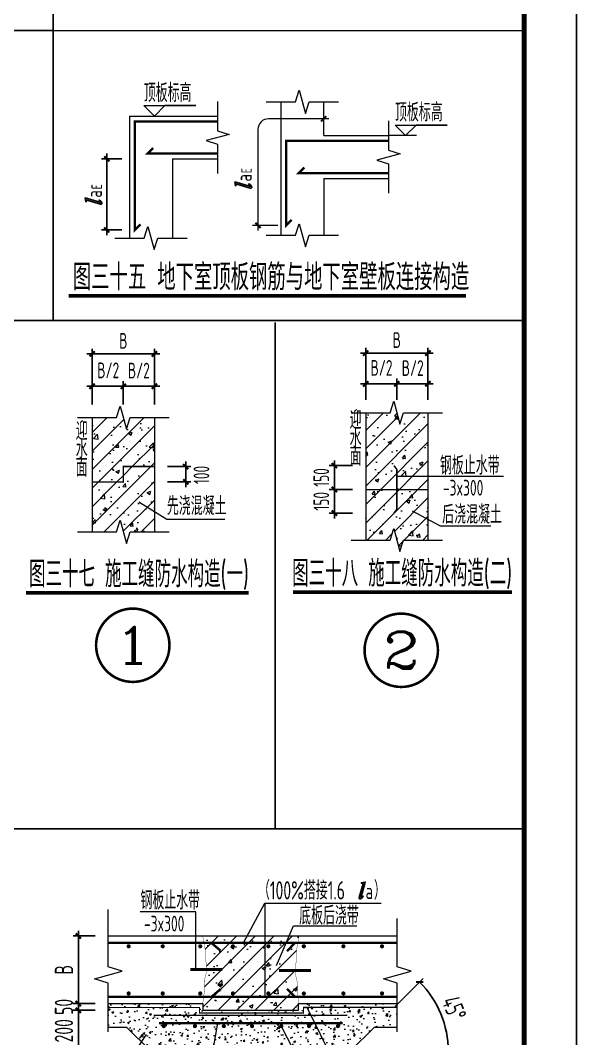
# Model space of a CAD drawing. Extents: x -129922 to 1190196, y -520662 to 139923.
# Drawn here: x -5022 to 5590, y -224861 to -205420 of the extents above; entities that cross this region are included whole.
import ezdxf
from ezdxf.enums import TextEntityAlignment as Align

# ---------------------------------------------------------------- set-up
doc = ezdxf.new("R2010")
doc.units = 0
doc.header["$LTSCALE"] = 1000
doc.header["$MEASUREMENT"] = 0
doc.layers.add('$AUDIT_BAD_LAYER3', color=7, linetype='Continuous')
doc.layers.add('Y-云图图框', color=7, linetype='Continuous')
for name, color, linetype, lineweight in [('S-基础-DIM', 3, 'Continuous', 20), ('S-墙柱-REIN', 1, 'Continuous', 20), ('S-大样-HATCH', 251, 'Continuous', 9), ('S-大样-实线', 2, 'Continuous', 20), ('S-大样-标高', 3, 'Continuous', 20), ('S-轴网-标注', 3, 'Continuous', 20), ('S-通用-TAB', 7, 'Continuous', 20), ('S-通用-TEXT', 7, 'Continuous', 20), ('S-通用-THIN', 7, 'Continuous', 20)]:
    doc.layers.add(name, color=color, linetype=linetype, lineweight=lineweight)
doc.styles.add('_YT_Name', font='', dxfattribs={"width": 0.8})
doc.styles.add('_YT_Sign_Text', font='ros.shx', dxfattribs={"width": 0.8, "bigfont": 'hztxt.shx'})
doc.styles.add('COMP', font='COMPLEX.shx', dxfattribs={"bigfont": 'GBCBIG.shx'})
doc.styles.get("Standard").update_dxf_attribs({"font": 'gbenor.shx', "bigfont": 'gbcbig.shx'})
doc.styles.add('TSSD_Dimension', font='tssdeng.shx', dxfattribs={"width": 0.7, "bigfont": 'HZTXT.SHX'})
doc.styles.add('TSSD_Rein', font='tssdeng.shx', dxfattribs={"width": 0.7, "bigfont": 'hztxt.shx'})
doc.styles.add('TSSD_Rein_300(数字)', font='Tssdeng.shx', dxfattribs={"width": 0.65, "height": 300, "bigfont": 'hztxt.shx'})
doc.styles.add('TSSD_Rein_350（文字）', font='Tssdeng.shx', dxfattribs={"width": 0.65, "height": 350, "bigfont": 'hztxt.shx'})
doc.styles.get('_YT_Name').set_extended_font_data('SimHei')
doc.dimstyles.new('TSSD_20_100', dxfattribs={"dimtxt": 250, "dimasz": 100, "dimexe": 100, "dimexo": 250, "dimgap": 100, "dimtad": 1, "dimdec": 0, "dimlfac": 0.2, "dimzin": 0, "dimdsep": 46, "dimtxsty": 'TSSD_Dimension', "dimblk": 'ARCHTICK', "dimcen": 0, "dimdle": 100, "dimclrt": 7, "dimadec": 0, "dimazin": 0, "dimtfac": 1, "dimtdec": 0, "dimtix": 1, "dimtmove": 2, "dimatfit": 3, "dimfxl": 0, "dimtolj": 1, "dimtzin": 0, "dimarcsym": 0})
pattern_1 = [(50, (187664.9, 494216.74), (358.6301, -31.37607), [37.5, -412.5]), (355, (187664.9, 494216.74), (-69.37567, 376.09607), [30, -330]), (100.4514, (187694.8, 494214.13), (289.2547, 344.71977), [31.8701, -350.57106]), (46.1842, (187664.9, 494316.74), (533.6205, -82.7595), [56.25, -618.75]), (96.6356, (187709.4, 494309.85), (467.3314, 487.0589), [47.8051, -525.8565]), (351.1842, (187664.9, 494316.74), (467.331, 487.0593), [45, -495]), (21, (187714.9, 494291.74), (298.45353, -201.30945), [37.5, -412.5]), (326, (187714.9, 494291.74), (121.65767, 362.575), [30, -330]), (71.4514, (187739.78, 494274.97), (420.1113, 161.26525), [31.8701, -350.57106]), (37.5, (187664.91, 494216.74), (6.07993, 166.44693), [0, -326, 0, -335, 0, -331.25]), (7.5, (187664.91, 494216.74), (131.53477, 197.20586), [0, -191, 0, -318.5, 0, -126.25]), (327.5, (187553.41, 494216.74), (266.91122, -11.277436), [0, -125, 0, -390, 0, -517.5]), (317.5, (187503.4, 494216.74), (291.59308, 50.0525), [0, -162.5, 0, -259, 0, -367.5])]
pattern_2 = [(45, (184600.96, 474532.7), (-176.7767, 176.7767), []), (50, (184600.96, 474532.7), (717.2602, -62.7521), [75, -825]), (355, (184600.96, 474532.7), (-138.7513, 752.1921), [60, -660]), (100.4514, (184660.7, 474527.5), (578.5094, 689.4395), [63.7402, -701.1421]), (46.1842, (184601, 474732.7), (1067.241, -165.519), [112.5, -1237.5]), (96.6356, (184689.9, 474718.9), (934.6627, 974.118), [95.6103, -1051.713]), (351.1842, (184601, 474732.7), (934.662, 974.1186), [90, -990]), (21, (184700.96, 474682.7), (596.907, -402.6189), [75, -825]), (326, (184700.96, 474682.7), (243.3153, 725.15), [60, -660]), (71.4514, (184750.7, 474649.16), (840.2226, 322.5305), [63.7402, -701.1421]), (37.5, (184600.96, 474532.7), (12.15986, 332.89385), [0, -652, 0, -670, 0, -662.5]), (7.5, (184600.96, 474532.7), (263.06954, 394.4117), [0, -382, 0, -637, 0, -252.5]), (327.5, (184377.96, 474532.7), (533.82244, -22.55487), [0, -250, 0, -780, 0, -1035]), (317.5, (184277.96, 474532.7), (583.1862, 100.105), [0, -325, 0, -518, 0, -735])]
pattern_3 = [(45, (189818.3, 479523.94), (-176.7767, 176.7767), []), (50, (189818.3, 479523.94), (717.2602, -62.7521), [75, -825]), (355, (189818.3, 479523.9), (-138.7513, 752.1921), [60, -660]), (100.4514, (189878.1, 479518.7), (578.5094, 689.4395), [63.7402, -701.1421]), (46.1842, (189818.3, 479723.9), (1067.241, -165.519), [112.5, -1237.5]), (96.6356, (189907.2, 479710.1), (934.6627, 974.118), [95.6103, -1051.713]), (351.1842, (189818.3, 479723.9), (934.662, 974.1186), [90, -990]), (21, (189918.3, 479673.94), (596.907, -402.6189), [75, -825]), (326, (189918.3, 479673.9), (243.3153, 725.15), [60, -660]), (71.4514, (189968.04, 479640.4), (840.2226, 322.5305), [63.7402, -701.1421]), (37.5, (189818.3, 479523.94), (12.15986, 332.89385), [0, -652, 0, -670, 0, -662.5]), (7.5, (189818.3, 479523.94), (263.06954, 394.4117), [0, -382, 0, -637, 0, -252.5]), (327.5, (189595.3, 479523.94), (533.82244, -22.55487), [0, -250, 0, -780, 0, -1035]), (317.5, (189495.3, 479523.94), (583.1862, 100.105), [0, -325, 0, -518, 0, -735])]

# ---------------------------------------------------------------- blocks, each defined once
blk = doc.blocks.new('ECMCTK_A1_横_单行图名--0')
at = {"color": 4}
blk.add_lwpolyline([(0, 0), (841, 0), (841, 594), (0, 594)], close=True, dxfattribs=at)
at = {"const_width": 1}
blk.add_lwpolyline([(25, 10), (831, 10), (831, 584), (25, 584)], close=True, dxfattribs=at)
at = {"color": 80, "flags": 3}
for tag, height, p in [('YTHQINS', 3, (34.31, 585.5)), ('ECMCKEY', 3, (292.07, 288.23)), ('YTTQINS', 5.62, (848.03, 12.81)), ('YTFRAME', 3, (652.76, 5.84)), ('YTBARCODE_T1', 3, (749.78, 5.95))]:
    blk.add_attdef(tag, text='', height=height, dxfattribs=at).set_placement(p, align=Align.MIDDLE_CENTER)
for tag, height, style, width, p in [('证书编号', 4, '_YT_Sign_Text', 0.8, (708.87, 43.81)), ('审查批准号', 4, '_YT_Sign_Text', 0.8, (761.06, 43.81)), ('工程号', 4, '_YT_Sign_Text', 0.5, (804.08, 44.12)), ('设计单位', 6, '_YT_Name', 0.8, (623.75, 38.6)), ('建设单位', 4, '_YT_Sign_Text', 0.8, (734.96, 36.11)), ('阶段', 4, '_YT_Sign_Text', 0.8, (804.08, 35.81)), ('项目号', 4, '_YT_Sign_Text', 0.5, (822.08, 33.72)), ('项目名称', 4, '_YT_Sign_Text', 0.8, (734.96, 28.11)), ('专业', 4, '_YT_Sign_Text', 0.8, (804.08, 27.31)), ('图纸编号', 4, '_YT_Sign_Text', 0.5, (803.93, 19.36)), ('图纸名称', 4.5, '_YT_Name', 0.8, (735.39, 15.06)), ('出图比例', 4.2, '_YT_Sign_Text', 0.8, (681.82, 11.78)), ('日期', 4, '_YT_Sign_Text', 0.5, (803.88, 12.13)), ('版本号', 4, '_YT_Sign_Text', 0.8, (822.08, 13))]:
    blk.add_attdef(tag, text='', height=height, dxfattribs=dict(style=style, width=width)).set_placement(p, align=Align.CENTER)
at = {"style": '_YT_Sign_Text', "width": 0.8, "flags": 3}
for tag, p, height in [('{审定人}', (605.87, 26.45), 6.24), ('{校对人}', (658.35, 26.53), 6.24), ('[审定人]', (590.95, 27.81), 4.1), ('[校对人]', (642.23, 27.82), 4.1), ('{审核人}', (606.98, 18.44), 6.24), ('{设计人}', (658.48, 18.54), 6.24), ('[审核人]', (591.01, 19.76), 4.1), ('[设计人]', (642.47, 20.21), 4.1), ('{项目负责人}', (608.28, 10.72), 6.24), ('[项目负责人]', (590.78, 12.01), 4.1), ('[专业负责人]', (642.74, 11.77), 4.1), ('{专业负责人}', (658.58, 10.36), 6.24)]:
    blk.add_attdef(tag, p, '', height=height, dxfattribs=at)
at = {"color": 80, "flags": 3}
for tag, p in [('YTQRCODE', (551.04, 11.91)), ('YTBZSIT', (25, 10)), ('EXT_TK_LEFT', (25, 10))]:
    blk.add_attdef(tag, p, '', height=3, dxfattribs=at)
blk = doc.blocks.new('_ArchTick')
at = {"color": 0, "linetype": 'ByBlock', "const_width": 0.4}
blk.add_lwpolyline([(-0.5, -0.5), (0.5, 0.5)], dxfattribs=at)
blk = doc.blocks.new('*D902')
at = {"layer": '$AUDIT_BAD_LAYER3', "color": 0, "lineweight": -2, "transparency": 16777216}
for p, q in [((299856, 293220), (299856, 291663)), ((300144, 293120), (299756, 293120)), ((300144, 291763), (299756, 291763))]:
    blk.add_line(p, q, dxfattribs=at)
at = {"layer": 'Defpoints', "color": 0, "transparency": 16777216}
for p in [(300394, 293120), (299856, 291763), (300394, 291763)]:
    blk.add_point(p, dxfattribs=at)
at = {"layer": '$AUDIT_BAD_LAYER3', "color": 0, "lineweight": -2, "transparency": 16777216, "xscale": 100, "yscale": 100, "zscale": 100}
for p, rotation in [((299856, 293120), 90), ((299856, 291763), 270)]:
    blk.add_blockref('_ArchTick', p, dxfattribs=dict(at, rotation=rotation))
blk = doc.blocks.new('L')
blk.add_hatch(color=256).paths.add_polyline_path([(729, 1457), (517, 1424), (520, 1401), (546, 1406), (559, 1406), (573, 1406), (589, 1401), (606, 1393), (610, 1377), (608, 1358), (402, 654), (396, 630), (402, 603), (409, 589), (425, 574), (450, 570), (481, 576), (511, 593), (538, 613), (563, 638), (581, 656), (600, 683), (620, 708), (604, 732), (591, 716), (579, 697), (563, 675), (542, 652), (524, 640), (509, 640), (499, 652), (499, 671), (503, 689)])
blk.add_lwpolyline([(517, 1424), (729, 1457), (503, 689), (499, 671), (499, 652), (509, 640), (524, 640), (542, 652), (563, 675), (579, 697), (591, 716), (604, 732), (620, 708), (600, 683), (581, 656), (563, 638), (538, 613), (511, 593), (481, 576), (450, 570), (425, 574), (409, 589), (402, 603), (396, 630), (402, 654), (608, 1358), (610, 1377), (606, 1393), (589, 1401), (573, 1406), (559, 1406), (546, 1406), (520, 1401), (517, 1424)])
blk = doc.blocks.new('LaE')
at = {"xscale": 0.362879999956931, "yscale": 0.362879999956931, "zscale": 0.362879999956931, "rotation": 4.997341366769869e-08}
blk.add_blockref('L', (79553, 21072), dxfattribs=at)
at = {"style": 'TSSD_Rein', "width": 0.7}
for s, height, p in [('a', 300, (79894, 21278)), ('E', 200, (80031, 21278))]:
    blk.add_text(s, height=height, rotation=0, dxfattribs=at).set_placement(p, align=Align.CENTER)
blk = doc.blocks.new('*D941')
at = {"layer": '$AUDIT_BAD_LAYER3', "color": 0, "lineweight": -2, "transparency": 16777216}
for p, q in [((305177, 272049), (305726, 272599)), ((304875, 271209), (306302, 271209))]:
    blk.add_line(p, q, dxfattribs=at)
blk.add_arc((304337, 271209), 1865, 0, 45, dxfattribs=at)
at = {"layer": 'Defpoints', "color": 0, "transparency": 16777216}
for p in [(305000, 271873), (306138, 271692), (304539, 271412), (300817, 271209), (304625, 271209)]:
    blk.add_point(p, dxfattribs=at)
at = {"layer": '$AUDIT_BAD_LAYER3', "color": 0, "lineweight": -2, "transparency": 16777216, "xscale": 100, "yscale": 100, "zscale": 100}
for p, rotation in [((305655, 272528), 135.0000000000055), ((306202, 271209), 270.0000000000001)]:
    blk.add_blockref('_ArchTick', p, dxfattribs=dict(at, rotation=rotation))
at = {"layer": '$AUDIT_BAD_LAYER3', "color": 7, "transparency": 16777216, "insert": (306314, 272028), "char_height": 350, "attachment_point": 5, "rotation": 292.5, "style": 'TSSD_Rein_350（文字）'}
blk.add_mtext('\\A1;45°', dxfattribs=at)
blk = doc.blocks.new('*D942')
at = {"layer": '$AUDIT_BAD_LAYER3', "color": 0, "lineweight": -2, "transparency": 16777216}
for p, q in [((299464, 271991), (299045, 271991)), ((299145, 271107), (299145, 272091)), ((299464, 271207), (299045, 271207))]:
    blk.add_line(p, q, dxfattribs=at)
at = {"layer": 'Defpoints', "color": 0, "transparency": 16777216}
for p in [(299145, 271991), (299714, 271991), (299714, 271207)]:
    blk.add_point(p, dxfattribs=at)
at = {"layer": '$AUDIT_BAD_LAYER3', "color": 0, "lineweight": -2, "transparency": 16777216, "xscale": 100, "yscale": 100, "zscale": 100}
for p, rotation in [((299145, 271991), 90), ((299145, 271207), 270)]:
    blk.add_blockref('_ArchTick', p, dxfattribs=dict(at, rotation=rotation))
at = {"layer": '$AUDIT_BAD_LAYER3', "color": 7, "transparency": 16777216, "insert": (298870, 271599), "char_height": 350, "attachment_point": 5, "rotation": 90, "style": 'TSSD_Rein_350（文字）'}
blk.add_mtext('\\A1;200', dxfattribs=at)
blk = doc.blocks.new('*D943')
at = {"layer": '$AUDIT_BAD_LAYER3', "color": 0, "lineweight": -2, "transparency": 16777216}
for p, q in [((299464, 273409), (299045, 273409)), ((299145, 273509), (299145, 272019)), ((299464, 272119), (299045, 272119))]:
    blk.add_line(p, q, dxfattribs=at)
at = {"layer": 'Defpoints', "color": 0, "transparency": 16777216}
for p in [(299714, 273409), (299145, 272119), (299714, 272119)]:
    blk.add_point(p, dxfattribs=at)
at = {"layer": '$AUDIT_BAD_LAYER3', "color": 0, "lineweight": -2, "transparency": 16777216, "xscale": 100, "yscale": 100, "zscale": 100}
for p, rotation in [((299145, 273409), 90), ((299145, 272119), 270)]:
    blk.add_blockref('_ArchTick', p, dxfattribs=dict(at, rotation=rotation))
at = {"layer": '$AUDIT_BAD_LAYER3', "color": 7, "transparency": 16777216, "insert": (298870, 272764), "char_height": 350, "attachment_point": 5, "rotation": 90, "style": 'TSSD_Rein_350（文字）'}
blk.add_mtext('\\A1;B', dxfattribs=at)
blk = doc.blocks.new('*D946')
at = {"layer": '$AUDIT_BAD_LAYER3', "color": 0, "lineweight": -2, "transparency": 16777216}
for p, q in [((299145, 272119), (299145, 272219)), ((299464, 272119), (299045, 272119)), ((299464, 271991), (299045, 271991)), ((299145, 272119), (299145, 271991)), ((299145, 271991), (299145, 271891))]:
    blk.add_line(p, q, dxfattribs=at)
at = {"layer": 'Defpoints', "color": 0, "transparency": 16777216}
for p in [(299145, 271991), (299714, 272119), (299714, 271991)]:
    blk.add_point(p, dxfattribs=at)
at = {"layer": '$AUDIT_BAD_LAYER3', "color": 0, "lineweight": -2, "transparency": 16777216, "xscale": 100, "yscale": 100, "zscale": 100}
for p, rotation in [((299145, 272119), 270), ((299145, 271991), 90)]:
    blk.add_blockref('_ArchTick', p, dxfattribs=dict(at, rotation=rotation))
at = {"layer": '$AUDIT_BAD_LAYER3', "color": 7, "transparency": 16777216, "insert": (298870, 272055), "char_height": 350, "attachment_point": 5, "rotation": 90, "style": 'TSSD_Rein_350（文字）'}
blk.add_mtext('\\A1;50', dxfattribs=at)
blk = doc.blocks.new('La')
at = {"xscale": 0.362879999956931, "yscale": 0.362879999956931, "zscale": 0.362879999956931, "rotation": 4.997341366769868e-08}
blk.add_blockref('L', (55755, 21072), dxfattribs=at)
at = {"style": 'TSSD_Rein', "width": 0.7}
blk.add_text('a', height=300, rotation=0, dxfattribs=at).set_placement((56095, 21278), align=Align.CENTER)
blk = doc.blocks.new('*D908')
at = {"layer": '$AUDIT_BAD_LAYER3', "color": 0, "lineweight": -2, "transparency": 16777216}
for p, q in [((299098, 264235), (299098, 264684)), ((299692, 264235), (299692, 264684)), ((298998, 264584), (299792, 264584))]:
    blk.add_line(p, q, dxfattribs=at)
at = {"layer": 'Defpoints', "color": 0, "transparency": 16777216}
for p in [(299692, 264584), (299098, 263985), (299692, 263985)]:
    blk.add_point(p, dxfattribs=at)
at = {"layer": '$AUDIT_BAD_LAYER3', "color": 0, "lineweight": -2, "transparency": 16777216, "xscale": 100, "yscale": 100, "zscale": 100, "rotation": 180}
blk.add_blockref('_ArchTick', (299098, 264584), dxfattribs=at)
at = {"layer": '$AUDIT_BAD_LAYER3', "color": 0, "lineweight": -2, "transparency": 16777216, "xscale": 100, "yscale": 100, "zscale": 100}
blk.add_blockref('_ArchTick', (299692, 264584), dxfattribs=at)
at = {"layer": '$AUDIT_BAD_LAYER3', "color": 7, "transparency": 16777216, "insert": (299404, 264889), "char_height": 300, "attachment_point": 5, "style": 'TSSD_Rein_300(数字)'}
blk.add_mtext('\\A1;B/2', dxfattribs=at)
blk = doc.blocks.new('*D909')
at = {"layer": '$AUDIT_BAD_LAYER3', "color": 0, "lineweight": -2, "transparency": 16777216}
for p, q in [((298998, 265202), (300386, 265202)), ((299098, 264235), (299098, 265302)), ((300286, 264235), (300286, 265302))]:
    blk.add_line(p, q, dxfattribs=at)
at = {"layer": 'Defpoints', "color": 0, "transparency": 16777216}
for p in [(300286, 265202), (299098, 263985), (300286, 263985)]:
    blk.add_point(p, dxfattribs=at)
at = {"layer": '$AUDIT_BAD_LAYER3', "color": 0, "lineweight": -2, "transparency": 16777216, "xscale": 100, "yscale": 100, "zscale": 100, "rotation": 180}
blk.add_blockref('_ArchTick', (299098, 265202), dxfattribs=at)
at = {"layer": '$AUDIT_BAD_LAYER3', "color": 0, "lineweight": -2, "transparency": 16777216, "xscale": 100, "yscale": 100, "zscale": 100}
blk.add_blockref('_ArchTick', (300286, 265202), dxfattribs=at)
at = {"layer": '$AUDIT_BAD_LAYER3', "color": 7, "transparency": 16777216, "insert": (299692, 265452), "char_height": 300, "attachment_point": 5, "style": 'TSSD_Rein_300(数字)'}
blk.add_mtext('\\A1;B', dxfattribs=at)
blk = doc.blocks.new('*D910')
at = {"layer": '$AUDIT_BAD_LAYER3', "color": 0, "lineweight": -2, "transparency": 16777216}
for p, q in [((299692, 264235), (299692, 264684)), ((300286, 264235), (300286, 264684)), ((299592, 264584), (300386, 264584))]:
    blk.add_line(p, q, dxfattribs=at)
at = {"layer": 'Defpoints', "color": 0, "transparency": 16777216}
for p in [(300286, 264584), (299692, 263985), (300286, 263985)]:
    blk.add_point(p, dxfattribs=at)
at = {"layer": '$AUDIT_BAD_LAYER3', "color": 0, "lineweight": -2, "transparency": 16777216, "xscale": 100, "yscale": 100, "zscale": 100, "rotation": 180}
blk.add_blockref('_ArchTick', (299692, 264584), dxfattribs=at)
at = {"layer": '$AUDIT_BAD_LAYER3', "color": 0, "lineweight": -2, "transparency": 16777216, "xscale": 100, "yscale": 100, "zscale": 100}
blk.add_blockref('_ArchTick', (300286, 264584), dxfattribs=at)
at = {"layer": '$AUDIT_BAD_LAYER3', "color": 7, "transparency": 16777216, "insert": (299988, 264884), "char_height": 300, "attachment_point": 5, "style": 'TSSD_Rein_300(数字)'}
blk.add_mtext('\\A1;B/2', dxfattribs=at)
blk = doc.blocks.new('*D911')
at = {"layer": '$AUDIT_BAD_LAYER3', "color": 0, "lineweight": -2, "transparency": 16777216}
for p, q in [((300536, 263050), (300983, 263050)), ((300883, 263150), (300883, 262660)), ((300536, 262760), (300983, 262760))]:
    blk.add_line(p, q, dxfattribs=at)
at = {"layer": 'Defpoints', "color": 0, "transparency": 16777216}
for p in [(300286, 263050), (300286, 262760), (300883, 262760)]:
    blk.add_point(p, dxfattribs=at)
at = {"layer": '$AUDIT_BAD_LAYER3', "color": 0, "lineweight": -2, "transparency": 16777216, "xscale": 100, "yscale": 100, "zscale": 100}
for p, rotation in [((300883, 263050), 90), ((300883, 262760), 270)]:
    blk.add_blockref('_ArchTick', p, dxfattribs=dict(at, rotation=rotation))
at = {"layer": '$AUDIT_BAD_LAYER3', "color": 7, "transparency": 16777216, "insert": (301183, 262892), "char_height": 300, "attachment_point": 5, "rotation": 90, "style": 'TSSD_Rein_300(数字)'}
blk.add_mtext('\\A1;100', dxfattribs=at)
blk = doc.blocks.new('_INDEX1')
at = {"const_width": 0.035}
blk.add_lwpolyline([(-0.5, 0, 1), (0.5, 0, 1)], format="xyb", close=True, dxfattribs=at)
at = {"style": 'COMP', "width": 2.333333}
blk.add_attdef('1', text='', height=0.5, dxfattribs=at).set_placement((-0.25, -0.25), (0.25, -0.25), align=Align.FIT)
blk = doc.blocks.new('*D912')
at = {"layer": '$AUDIT_BAD_LAYER3', "color": 0, "lineweight": -2, "transparency": 16777216}
for p, q in [((304216, 264631), (305010, 264631)), ((304316, 264328), (304316, 264731)), ((304910, 264328), (304910, 264731))]:
    blk.add_line(p, q, dxfattribs=at)
at = {"layer": 'Defpoints', "color": 0, "transparency": 16777216}
for p in [(304910, 264631), (304316, 264078), (304910, 264078)]:
    blk.add_point(p, dxfattribs=at)
at = {"layer": '$AUDIT_BAD_LAYER3', "color": 0, "lineweight": -2, "transparency": 16777216, "xscale": 100, "yscale": 100, "zscale": 100, "rotation": 180}
blk.add_blockref('_ArchTick', (304316, 264631), dxfattribs=at)
at = {"layer": '$AUDIT_BAD_LAYER3', "color": 0, "lineweight": -2, "transparency": 16777216, "xscale": 100, "yscale": 100, "zscale": 100}
blk.add_blockref('_ArchTick', (304910, 264631), dxfattribs=at)
at = {"layer": '$AUDIT_BAD_LAYER3', "color": 7, "transparency": 16777216, "insert": (304618, 264936), "char_height": 300, "attachment_point": 5, "style": 'TSSD_Rein_300(数字)'}
blk.add_mtext('\\A1;B/2', dxfattribs=at)
blk = doc.blocks.new('*D913')
at = {"layer": '$AUDIT_BAD_LAYER3', "color": 0, "lineweight": -2, "transparency": 16777216}
for p, q in [((304216, 265217), (305604, 265217)), ((304316, 264328), (304316, 265317)), ((305504, 264328), (305504, 265317))]:
    blk.add_line(p, q, dxfattribs=at)
at = {"layer": 'Defpoints', "color": 0, "transparency": 16777216}
for p in [(305504, 265217), (304316, 264078), (305504, 264078)]:
    blk.add_point(p, dxfattribs=at)
at = {"layer": '$AUDIT_BAD_LAYER3', "color": 0, "lineweight": -2, "transparency": 16777216, "xscale": 100, "yscale": 100, "zscale": 100, "rotation": 180}
blk.add_blockref('_ArchTick', (304316, 265217), dxfattribs=at)
at = {"layer": '$AUDIT_BAD_LAYER3', "color": 0, "lineweight": -2, "transparency": 16777216, "xscale": 100, "yscale": 100, "zscale": 100}
blk.add_blockref('_ArchTick', (305504, 265217), dxfattribs=at)
at = {"layer": '$AUDIT_BAD_LAYER3', "color": 7, "transparency": 16777216, "insert": (304910, 265467), "char_height": 300, "attachment_point": 5, "style": 'TSSD_Rein_300(数字)'}
blk.add_mtext('\\A1;B', dxfattribs=at)
blk = doc.blocks.new('*D914')
at = {"layer": '$AUDIT_BAD_LAYER3', "color": 0, "lineweight": -2, "transparency": 16777216}
for p, q in [((304810, 264631), (305604, 264631)), ((304910, 264328), (304910, 264731)), ((305504, 264328), (305504, 264731))]:
    blk.add_line(p, q, dxfattribs=at)
at = {"layer": 'Defpoints', "color": 0, "transparency": 16777216}
for p in [(305504, 264631), (304910, 264078), (305504, 264078)]:
    blk.add_point(p, dxfattribs=at)
at = {"layer": '$AUDIT_BAD_LAYER3', "color": 0, "lineweight": -2, "transparency": 16777216, "xscale": 100, "yscale": 100, "zscale": 100, "rotation": 180}
blk.add_blockref('_ArchTick', (304910, 264631), dxfattribs=at)
at = {"layer": '$AUDIT_BAD_LAYER3', "color": 0, "lineweight": -2, "transparency": 16777216, "xscale": 100, "yscale": 100, "zscale": 100}
blk.add_blockref('_ArchTick', (305504, 264631), dxfattribs=at)
at = {"layer": '$AUDIT_BAD_LAYER3', "color": 7, "transparency": 16777216, "insert": (305213, 264932), "char_height": 300, "attachment_point": 5, "style": 'TSSD_Rein_300(数字)'}
blk.add_mtext('\\A1;B/2', dxfattribs=at)
blk = doc.blocks.new('*D915')
at = {"layer": '$AUDIT_BAD_LAYER3', "color": 0, "lineweight": -2, "transparency": 16777216}
for p, q in [((303719, 262616), (303719, 262716)), ((304066, 262616), (303619, 262616)), ((303719, 262163), (303719, 262616)), ((304066, 262163), (303619, 262163)), ((303719, 262163), (303719, 262063))]:
    blk.add_line(p, q, dxfattribs=at)
at = {"layer": 'Defpoints', "color": 0, "transparency": 16777216}
for p in [(303719, 262616), (304316, 262616), (304316, 262163)]:
    blk.add_point(p, dxfattribs=at)
at = {"layer": '$AUDIT_BAD_LAYER3', "color": 0, "lineweight": -2, "transparency": 16777216, "xscale": 100, "yscale": 100, "zscale": 100}
for p, rotation in [((303719, 262616), 270), ((303719, 262163), 90)]:
    blk.add_blockref('_ArchTick', p, dxfattribs=dict(at, rotation=rotation))
at = {"layer": '$AUDIT_BAD_LAYER3', "color": 7, "transparency": 16777216, "insert": (303469, 262389), "char_height": 300, "attachment_point": 5, "rotation": 90, "style": 'TSSD_Rein_300(数字)'}
blk.add_mtext('\\A1;150', dxfattribs=at)
blk = doc.blocks.new('*D916')
at = {"layer": '$AUDIT_BAD_LAYER3', "color": 0, "lineweight": -2, "transparency": 16777216}
for p, q in [((304066, 263070), (303619, 263070)), ((303719, 263070), (303719, 263170)), ((303719, 262616), (303719, 263070)), ((304066, 262616), (303619, 262616)), ((303719, 262616), (303719, 262516))]:
    blk.add_line(p, q, dxfattribs=at)
at = {"layer": 'Defpoints', "color": 0, "transparency": 16777216}
for p in [(303719, 263070), (304316, 263070), (304316, 262616)]:
    blk.add_point(p, dxfattribs=at)
at = {"layer": '$AUDIT_BAD_LAYER3', "color": 0, "lineweight": -2, "transparency": 16777216, "xscale": 100, "yscale": 100, "zscale": 100}
for p, rotation in [((303719, 263070), 270), ((303719, 262616), 90)]:
    blk.add_blockref('_ArchTick', p, dxfattribs=dict(at, rotation=rotation))
at = {"layer": '$AUDIT_BAD_LAYER3', "color": 7, "transparency": 16777216, "insert": (303469, 262843), "char_height": 300, "attachment_point": 5, "rotation": 90, "style": 'TSSD_Rein_300(数字)'}
blk.add_mtext('\\A1;150', dxfattribs=at)
blk = doc.blocks.new('dfghjhj')
at = {"layer": 'S-基础-DIM'}
for p, q in [((303994.1, 293660.6), (303994.1, 293985)), ((304094.1, 293885), (302943.5, 293885)), ((302739.5, 293681), (302739.5, 291750.4)), ((303118.1, 291850.1), (302639.1, 291850.1))]:
    blk.add_line(p, q, dxfattribs=at)
blk.add_arc((302943.5, 293681), 204, 90, 180, dxfattribs=at)
at = {"layer": 'S-墙柱-REIN', "const_width": 45}
for points in [[(301970.2, 293834), (300394.3, 293834), (300394.3, 291763.4), (300500.4, 291869.5)], [(303386.1, 291956.2), (303280.1, 291850.1), (303280.1, 293461.7), (305230.8, 293461.7)], [(300740.1, 293328.1), (300634, 293222), (301970.2, 293222)], [(303625.8, 292955.8), (303519.8, 292849.7), (305230.8, 292849.7)]]:
    blk.add_lwpolyline(points, dxfattribs=at)
at = {"layer": 'S-大样-实线'}
for p, q in [((303178.1, 294208.9), (303178.1, 291661.4)), ((303994.1, 293563.7), (303994.1, 294208.9)), ((300292.3, 293936), (300292.3, 291607.9)), ((300292.3, 293936), (301970.2, 293936)), ((303994.1, 293563.7), (305230.8, 293563.7)), ((301108.3, 293120), (301970.2, 293120)), ((301108.3, 293120), (301108.3, 291607.9)), ((303994.1, 292747.7), (303994.1, 291661.4)), ((303994.1, 292747.7), (305230.8, 292747.7))]:
    blk.add_line(p, q, dxfattribs=at)
at = {"layer": 'S-大样-标高'}
blk.add_line((305763.1, 293563.7), (305230.8, 293563.7), dxfattribs=at)
for points in [[(301556.6, 294136), (300965.2, 294136), (300765.2, 293936), (300565.2, 294136)], [(306348.1, 293763.7), (305756.6, 293763.7), (305556.6, 293563.7), (305356.6, 293763.7)]]:
    blk.add_lwpolyline(points, close=True, dxfattribs=at)
at = {"layer": 'S-通用-TEXT', "color": 3, "const_width": 70}
blk.add_lwpolyline([(299130.3, 290502.1), (306710.5, 290502.1)], dxfattribs=at)
at = {"layer": 'S-通用-THIN'}
for points in [[(302898.1, 294208.9), (303456.1, 294208.9), (303526.1, 294428.9), (303646.1, 293988.9), (303716.1, 294208.9), (304274.1, 294208.9)], [(301970.2, 294216), (301970.2, 293658), (302190.2, 293588), (301750.2, 293468), (301970.2, 293398), (301970.2, 292840)], [(305230.8, 293843.7), (305230.8, 293285.7), (305450.8, 293215.7), (305010.8, 293095.7), (305230.8, 293025.7), (305230.8, 292467.7)], [(300012.3, 291607.9), (300570.3, 291607.9), (300640.3, 291827.9), (300760.3, 291387.9), (300830.3, 291607.9), (301388.3, 291607.9)], [(302898.1, 291661.4), (303456.1, 291661.4), (303526.1, 291881.4), (303646.1, 291441.4), (303716.1, 291661.4), (304274.1, 291661.4)]]:
    blk.add_lwpolyline(points, dxfattribs=at)
at = {"rotation": 90}
for p in [(323900.6, 212864), (321043.3, 212556.2)]:
    blk.add_blockref('LaE', p, dxfattribs=at)
at = {"layer": 'S-基础-DIM', "xscale": 100, "yscale": 100, "zscale": 100}
blk.add_blockref('_ArchTick', (303994.1, 293885), dxfattribs=at)
at = {"layer": 'S-基础-DIM', "xscale": 100, "yscale": 100, "zscale": 100, "rotation": 90}
blk.add_blockref('_ArchTick', (302739.5, 291850.1), dxfattribs=at)
at = {"layer": 'S-大样-标高', "color": 7, "style": 'TSSD_Rein_350（文字）', "width": 0.65}
for p in [(301472.7, 294206.3), (306264.1, 293834)]:
    blk.add_text('顶板标高', height=350, rotation=0, dxfattribs=at).set_placement(p, align=Align.RIGHT)
at = {"layer": 'S-通用-TEXT', "style": 'TSSD_Rein', "width": 0.7}
blk.add_text('图三十五 地下室顶板钢筋与地下室壁板连接构造', height=500, dxfattribs=at).set_placement((299207.5, 290612.3))
at = {"layer": 'S-基础-DIM'}
dim = blk.add_aligned_dim(p1=(300394.3, 293120), p2=(300394.3, 291763.4), distance=-538.1, text=' ', dimstyle='TSSD_20_100', dxfattribs=at)
dim.commit()
dim.dimension.update_dxf_attribs({"geometry": '*D902', "text_midpoint": (299856.2, 292441.7)})
blk = doc.blocks.new('dffghj')
at = {"layer": 'S-大样-HATCH'}
h = blk.add_hatch(dxfattribs=at)
h.set_pattern_fill('钢筋混F^W^Q', color=256, scale=100, style=0)
h.set_pattern_definition([(45, (187664.9, 494216.74), (-176.7767, 176.7767), []), (50, (187664.9, 494216.74), (717.2602, -62.7521), [75, -825]), (355, (187664.9, 494216.74), (-138.7513, 752.1921), [60, -660]), (100.4514, (187724.7, 494211.5), (578.5094, 689.4395), [63.7402, -701.1421]), (46.1842, (187664.9, 494416.74), (1067.241, -165.519), [112.5, -1237.5]), (96.6356, (187753.8, 494403), (934.6627, 974.118), [95.6103, -1051.713]), (351.1842, (187664.9, 494416.7), (934.662, 974.1186), [90, -990]), (21, (187764.9, 494366.74), (596.907, -402.6189), [75, -825]), (326, (187764.9, 494366.74), (243.3153, 725.15), [60, -660]), (71.4514, (187814.65, 494333.2), (840.2226, 322.5305), [63.7402, -701.1421]), (37.5, (187664.9, 494216.74), (12.15986, 332.89385), [0, -652, 0, -670, 0, -662.5]), (7.5, (187664.9, 494216.74), (263.06954, 394.4117), [0, -382, 0, -637, 0, -252.5]), (327.5, (187441.9, 494216.74), (533.82244, -22.55487), [0, -250, 0, -780, 0, -1035]), (317.5, (187341.9, 494216.74), (583.1862, 100.105), [0, -325, 0, -518, 0, -735])])
h.paths.add_polyline_path([(303344.9, 271991.3), (303344.9, 272126.3), (303343.3, 272143.5), (303341, 272168.6), (303338.4, 272199.5), (303335.5, 272234.4), (303332.7, 272271.4), (303330.2, 272308.4), (303328.2, 272343.7), (303327, 272375.6), (303326.2, 272404.4), (303325.7, 272430.6), (303325.2, 272454.7), (303324.5, 272477.3), (303323.1, 272499), (303321, 272520.4), (303317.8, 272542), (303313.4, 272564.2), (303308, 272587.3), (303297.7, 272629.9), (303291.1, 272661.7), (303286.6, 272688.4), (303283.4, 272716.1), (303282, 272744.9), (303282.6, 272774.7), (303285, 272805.3), (303288.6, 272836.3), (303292.9, 272867.4), (303297.5, 272898.1), (303301.9, 272928.2), (303305.6, 272957.4), (303308.1, 272985.2), (303309, 273011.4), (303308.8, 273036.2), (303307.9, 273059.8), (303305.9, 273099), (303305.7, 273137.6), (303309.8, 273167.2), (303314.6, 273188.3), (303321, 273210.3), (303328, 273234.2), (303334.9, 273260.6), (303341, 273290.5), (303345.6, 273324.7), (303347.7, 273364), (303346.7, 273409.1), (301516.4, 273409.1), (301522.6, 273379.7), (301528.7, 273350.5), (301536, 273314.8), (301543.8, 273275), (301551.4, 273233.5), (301558.4, 273192.6), (301564, 273154.7), (301567.9, 273121.7), (301570.2, 273093.1), (301571.4, 273068.1), (301571.9, 273045.6), (301571.9, 273024.7), (301572.1, 273004.4), (301572.7, 272983.9), (301574.1, 272962.2), (301576.7, 272938.5), (301580, 272913.2), (301583.8, 272886.6), (301589.9, 272841.9), (301593.1, 272804.9), (301594.1, 272778.6), (301593.4, 272753.6), (301590.6, 272730.2), (301586.3, 272708.2), (301580.8, 272687.1), (301574.7, 272666.3), (301568.7, 272645.4), (301563.1, 272624), (301558.7, 272601.5), (301555.8, 272577.5), (301554.8, 272551.2), (301554.9, 272520.6), (301555, 272483.5), (301554, 272437.5), (301550.8, 272380.3), (301544.3, 272309.7), (301533.5, 272223.3), (301517.3, 272118.9), (301517.3, 271991.3)])
h = blk.add_hatch(dxfattribs=at)
h.set_pattern_fill('混凝蒯F', color=256, scale=50, style=0)
h.set_pattern_definition(pattern_1)
h.paths.add_polyline_path([(303439.2, 272047.8), (305228.7, 272047.8), (305228.7, 272118.9), (303344.9, 272118.9), (303344.9, 271991.3), (301517.3, 271991.3), (301517.3, 272118.9), (299714.5, 272118.9), (299714.5, 272044.5), (301456.6, 272044.5), (301456.6, 271936.9), (303439.2, 271936.9)])
h = blk.add_hatch(dxfattribs=at)
h.set_pattern_fill('混凝蒯F^W^Q', color=256, scale=50, style=0)
h.set_pattern_definition(pattern_1)
h.paths.add_polyline_path([(304333.2, 271207.4), (304794, 271668.2), (305228.7, 271668.2), (305228.7, 272047.8), (303439.2, 272047.8), (303439.2, 271936.9), (301456.6, 271936.9), (301456.6, 272044.5), (299714.5, 272044.5), (299714.5, 271668.2), (300064.4, 271668.2), (300525.2, 271207.4)])
at = {"layer": 'S-墙柱-REIN', "const_width": 45}
for points in [[(299714.5, 273280.1), (305228.7, 273280.1)], [(301681.8, 273277.5), (301858.8, 273127.4)], [(303280.7, 273280.1), (303126.6, 273120)], [(301681.8, 272244.5), (301858.8, 272394.6)], [(303280.7, 272241.9), (303126.6, 272402)], [(299714.5, 272247.9), (305228.7, 272247.9)], [(300683.8, 271743.9), (304184.4, 271743.9)]]:
    blk.add_lwpolyline(points, dxfattribs=at)
at = {"layer": 'S-墙柱-REIN', "const_width": 40}
for points in [[(300084.8, 273212.2, 1), (300124, 273212.2, 1)], [(300734.6, 273212.2, 1), (300773.8, 273212.2, 1)], [(301450.8, 273212.2, 1), (301489.9, 273212.2, 1)], [(302074.1, 273212.2, 1), (302113.2, 273212.2, 1)], [(302750.4, 273212.2, 1), (302789.6, 273212.2, 1)], [(303426.7, 273212.2, 1), (303465.9, 273212.2, 1)], [(304182.6, 273212.2, 1), (304221.8, 273212.2, 1)], [(304918.7, 273212.2, 1), (304957.8, 273212.2, 1)], [(300084.8, 272311.2, 1), (300124, 272311.2, 1)], [(300734.6, 272311.2, 1), (300773.8, 272311.2, 1)], [(301450.8, 272311.2, 1), (301489.9, 272311.2, 1)], [(302074.1, 272311.2, 1), (302113.2, 272311.2, 1)], [(302750.4, 272311.2, 1), (302789.6, 272311.2, 1)], [(303426.7, 272311.2, 1), (303465.9, 272311.2, 1)], [(304182.6, 272311.2, 1), (304221.8, 272311.2, 1)], [(304918.7, 272311.2, 1), (304957.8, 272311.2, 1)], [(300754.1, 271688, 1), (300793.3, 271688, 1)], [(301349.8, 271688, 1), (301389, 271688, 1)], [(301900.8, 271688, 1), (301940, 271688, 1)], [(302439.9, 271688, 1), (302479.1, 271688, 1)], [(302996.9, 271688, 1), (303036.1, 271688, 1)], [(303525.6, 271688, 1), (303564.8, 271688, 1)], [(304076.8, 271688, 1), (304116, 271688, 1)]]:
    blk.add_lwpolyline(points, format="xyb", close=True, dxfattribs=at)
at = {"layer": 'S-大样-HATCH'}
for points, const_width in [([(301517.3, 272118.9), (301533.5, 272223.3), (301544.3, 272309.7), (301550.8, 272380.3), (301554, 272437.5), (301555, 272483.5), (301554.9, 272520.6), (301554.8, 272551.2), (301555.8, 272577.5), (301558.7, 272601.5), (301563.1, 272624), (301568.7, 272645.4), (301574.7, 272666.3), (301580.8, 272687.1), (301586.3, 272708.2), (301590.6, 272730.2), (301593.4, 272753.6), (301594.1, 272778.6), (301593.1, 272804.9), (301590.7, 272832), (301587.5, 272859.4), (301583.8, 272886.6), (301580, 272913.2), (301576.7, 272938.5), (301574.1, 272962.2), (301572.7, 272983.9), (301572.1, 273004.4), (301571.9, 273024.7), (301571.9, 273045.6), (301571.4, 273068.1), (301570.2, 273093.1), (301567.9, 273121.7), (301564, 273154.7), (301558.4, 273192.6), (301551.4, 273233.5), (301543.8, 273275), (301536, 273314.8), (301528.7, 273350.5), (301522.6, 273379.7), (301518.3, 273400), (301516.3, 273409.1)], 6.42), ([(303345.7, 272118.9), (303344.9, 272126.3), (303343.3, 272143.5), (303341, 272168.6), (303338.4, 272199.5), (303335.5, 272234.4), (303332.7, 272271.4), (303330.2, 272308.4), (303328.2, 272343.7), (303327, 272375.6), (303326.2, 272404.4), (303325.7, 272430.6), (303325.2, 272454.7), (303324.5, 272477.3), (303323.1, 272499), (303321, 272520.4), (303317.8, 272542), (303313.4, 272564.2), (303308, 272587.3), (303302.2, 272611.2), (303296.4, 272636), (303291.1, 272661.7), (303286.6, 272688.4), (303283.4, 272716.1), (303282, 272744.9), (303282.6, 272774.7), (303285, 272805.3), (303288.6, 272836.3), (303292.9, 272867.4), (303297.5, 272898.1), (303301.9, 272928.2), (303305.6, 272957.4), (303308.1, 272985.2), (303309, 273011.4), (303308.8, 273036.2), (303307.9, 273059.8), (303306.8, 273082.3), (303305.9, 273104.1), (303305.8, 273125.4), (303306.9, 273146.3), (303309.8, 273167.2), (303314.6, 273188.3), (303321, 273210.3), (303328, 273234.2), (303334.9, 273260.6), (303341, 273290.5), (303345.6, 273324.7), (303347.7, 273364), (303346.7, 273409.1)], 6.42), ([(299714.5, 272044.5), (301456.6, 272044.5), (301456.6, 271936.9), (303439.2, 271936.9), (303439.2, 272047.8), (305228.7, 272047.8)], 23), ([(300582.4, 271894.5), (304276, 271894.5)], 23)]:
    blk.add_lwpolyline(points, dxfattribs=dict(at, const_width=const_width))
at = {"layer": 'S-大样-实线'}
for p, q in [((299714.5, 271668.2), (300064.4, 271668.2)), ((300525.2, 271207.4), (300064.4, 271668.2)), ((304333.2, 271207.4), (304794, 271668.2)), ((304794, 271668.2), (305228.7, 271668.2))]:
    blk.add_line(p, q, dxfattribs=at)
for points in [[(299714.5, 273409.1), (305228.7, 273409.1)], [(299714.5, 272118.9), (301517.3, 272118.9), (301517.3, 271991.3), (303344.9, 271991.3), (303344.9, 272118.9), (305228.7, 272118.9)]]:
    blk.add_lwpolyline(points, dxfattribs=at)
at = {"layer": 'S-通用-TEXT', "ltscale": 99}
for p, q in [((302299.6, 273292.1), (302704.3, 274034.5)), ((302704.3, 274034.5), (304923.4, 274034.5)), ((302704.3, 274034.5), (302704.3, 272247.9)), ((301384.8, 273871.7), (300326.8, 273871.7)), ((301386.4, 272766.1), (301384.8, 273871.7)), ((302924, 272846.3), (303250, 273600.6)), ((303250, 273600.6), (304459.9, 273600.6)), ((299746.8, 270483.9), (300445.6, 271527.2))]:
    blk.add_line(p, q, dxfattribs=at)
at = {"layer": 'S-通用-TEXT'}
for p, q in [((303504.5, 272047.8), (304462.8, 270117.5)), ((303016.5, 271688), (303513.5, 270709.5))]:
    blk.add_line(p, q, dxfattribs=at)
blk.add_lwpolyline([(300070.1, 270658.9), (301614.5, 270658.9), (301808.6, 271743.9)], dxfattribs=at)
at = {"layer": 'S-通用-THIN', "ltscale": 800}
for points in [[(299714.5, 271580.1), (299714.5, 272506.6), (299450.5, 272590.6), (299978.5, 272734.6), (299714.5, 272818.6), (299714.5, 273914.3)], [(305228.7, 271580.1), (305228.7, 272506.6), (304964.7, 272590.6), (305492.7, 272734.6), (305228.7, 272818.6), (305228.7, 273745.1)]]:
    blk.add_lwpolyline(points, dxfattribs=at)
at = {"layer": 'S-通用-THIN', "const_width": 60}
for points in [[(301281.8, 272770), (301894.5, 272770)], [(302970, 272748.8), (303582.7, 272748.8)]]:
    blk.add_lwpolyline(points, dxfattribs=at)
blk.add_blockref('La', (248599.9, 252836.9))
at = {"layer": 'S-通用-TEXT', "ltscale": 99, "style": 'TSSD_Rein_350（文字）', "width": 0.65}
for s, height, p in [('（100%%%搭接1.6    ）', 350, (302570.9, 274105)), ('钢板止水带', 350, (300329.6, 273914.3)), ('底板后浇带', 350, (303357.7, 273624.5)), ('-3x300', 300, (300397.6, 273495.3))]:
    blk.add_text(s, height=height, dxfattribs=at).set_placement(p)
at = {"layer": 'S-基础-DIM'}
for base, p1, p2, text, picture, middle in [((299144.9, 272118.9), (299714.5, 273409.1), (299714.5, 272118.9), 'B', '*D943', (298869.9, 272764)), ((299144.9, 271991.3), (299714.5, 272118.9), (299714.5, 271991.3), '50', '*D946', (298869.9, 272055.1)), ((299144.9, 271991.3), (299714.5, 271207.4), (299714.5, 271991.3), '200', '*D942', (298869.9, 271599.4))]:
    dim = blk.add_linear_dim(base=base, p1=p1, p2=p2, angle=90, text=text, dimstyle='TSSD_20_100', override={"dimtxsty": 'TSSD_Rein_350（文字）'}, dxfattribs=at)
    dim.commit()
    dim.dimension.update_dxf_attribs({"geometry": picture, "text_midpoint": middle})
dim = blk.add_angular_dim_2l(base=(306138.2, 271691.8), line1=((300816.8, 271209), (304624.9, 271209)), line2=((304539.3, 271411.8), (305000.1, 271872.6)), dimstyle='TSSD_20_100', override={"dimtxsty": 'TSSD_Rein_350（文字）'}, dxfattribs=at)
dim.commit()
dim.dimension.update_dxf_attribs({"geometry": '*D941', "text_midpoint": (306313.8, 272028)})
blk = doc.blocks.new('dfghh')
at = {"layer": 'S-大样-HATCH'}
h = blk.add_hatch(dxfattribs=at)
h.set_pattern_fill('钢筋混F^W^Q', color=256, scale=100, style=0)
h.set_pattern_definition(pattern_2)
h.paths.add_polyline_path([(299692.3, 263050.4), (300286.3, 263050.4), (300286.3, 263985.1), (299822.3, 263985.1), (299752.3, 263765.1), (299632.3, 264205.1), (299562.3, 263985.1), (299098.3, 263985.1), (299098.3, 262756.8), (299692.3, 262756.8)])
h = blk.add_hatch(dxfattribs=at)
h.set_pattern_fill('钢筋混F^W^Q', color=256, scale=100, style=0)
h.set_pattern_definition(pattern_3)
h.paths.add_polyline_path([(305503.7, 264078.4), (305039.7, 264078.4), (304969.7, 263858.4), (304849.7, 264298.4), (304779.7, 264078.4), (304315.7, 264078.4), (304315.7, 262616.2), (304909.7, 262616.2), (304909.7, 262869.4), (305503.7, 262869.4)])
h = blk.add_hatch(dxfattribs=at)
h.set_pattern_fill('钢筋混F', color=256, scale=100, style=0)
h.set_pattern_definition(pattern_2)
h.paths.add_polyline_path([(299632.3, 262025.6), (299752.3, 261585.6), (299822.3, 261805.6), (300286.3, 261805.6), (300286.3, 263050.4), (299692.3, 263050.4), (299692.3, 262756.8), (299098.3, 262756.8), (299098.3, 261805.6), (299562.3, 261805.6)])
h = blk.add_hatch(dxfattribs=at)
h.set_pattern_fill('钢筋混F^W^Q', color=256, scale=100, style=0)
h.set_pattern_definition(pattern_3)
h.paths.add_polyline_path([(304909.7, 262869.4), (304909.7, 262616.2), (305503.7, 262616.2), (305503.7, 262869.4)])
h = blk.add_hatch(dxfattribs=at)
h.set_pattern_fill('钢筋混F^W^Q', color=256, scale=100, style=0)
h.set_pattern_definition(pattern_3)
h.paths.add_polyline_path([(305503.7, 262616.2), (304315.7, 262616.2), (304315.7, 261648.8), (304779.7, 261648.8), (304849.7, 261868.8), (304969.7, 261428.8), (305039.7, 261648.8), (305503.7, 261648.8)])
at = {"layer": 'S-大样-HATCH', "ltscale": 99}
blk.add_line((304315.7, 262616.2), (305503.7, 262616.2), dxfattribs=at)
at = {"layer": 'S-大样-HATCH', "ltscale": 99, "const_width": 30}
blk.add_lwpolyline([(299098.3, 262756.8), (299692.3, 262756.8), (299692.3, 263050.4), (300286.3, 263050.4)], dxfattribs=at)
at = {"layer": 'S-大样-HATCH', "ltscale": 99, "const_width": 30, "elevation": -23904.4}
blk.add_lwpolyline([(304855.7, 262162.6), (304909.7, 262234.6), (304909.7, 262997.8), (304855.7, 263069.8)], dxfattribs=at)
at = {"layer": 'S-大样-实线', "elevation": -23904.4}
for points in [[(304315.7, 264078.4), (304315.7, 261648.8)], [(305503.7, 264078.4), (305503.7, 261648.8)], [(299098.3, 263985.1), (299098.3, 261805.6)], [(300286.3, 263985.1), (300286.3, 261805.6)]]:
    blk.add_lwpolyline(points, dxfattribs=at)
at = {"layer": 'S-通用-TEXT'}
blk.add_line((304901.3, 262869.4), (306944.2, 262869.4), dxfattribs=at)
for points in [[(299985.8, 262378), (300521.4, 262049.8), (301631.7, 262049.8)], [(305203.2, 262205.2), (305738.8, 261921.7), (306703.5, 261921.7)]]:
    blk.add_lwpolyline(points, dxfattribs=at)
at = {"layer": 'S-通用-TEXT', "color": 3, "const_width": 70}
for points in [[(297837.3, 260641.2), (302086.4, 260641.2)], [(302927.8, 260655.7), (307108.7, 260655.7)]]:
    blk.add_lwpolyline(points, dxfattribs=at)
at = {"layer": 'S-通用-THIN'}
for points in [[(298818.3, 263985.1), (299562.3, 263985.1), (299632.3, 264205.1), (299752.3, 263765.1), (299822.3, 263985.1), (300566.3, 263985.1)], [(304035.7, 264078.4), (304779.7, 264078.4), (304849.7, 264298.4), (304969.7, 263858.4), (305039.7, 264078.4), (305783.7, 264078.4)], [(298818.3, 261805.6), (299562.3, 261805.6), (299632.3, 262025.6), (299752.3, 261585.6), (299822.3, 261805.6), (300566.3, 261805.6)], [(304035.7, 261648.8), (304779.7, 261648.8), (304849.7, 261868.8), (304969.7, 261428.8), (305039.7, 261648.8), (305783.7, 261648.8)]]:
    blk.add_lwpolyline(points, dxfattribs=at)
at = {"layer": 'S-轴网-标注'}
ref = blk.add_blockref('_INDEX1', (299872.4, 259639.7), dxfattribs=dict(at, xscale=-1400, yscale=1400, zscale=1400))
ref.add_attrib('1', '1', dxfattribs={"layer": '0', "height": 700, "style": 'COMP', "width": 2.333333}).set_placement((299522.4, 259289.7), (300222.4, 259289.7), align=Align.FIT)
ref = blk.add_blockref('_INDEX1', (304994.1, 259543.9), dxfattribs=dict(at, xscale=-1400, yscale=1400, zscale=1400))
ref.add_attrib('1', '2', dxfattribs={"layer": '0', "height": 700, "style": 'COMP', "width": 1.5}).set_placement((304644.1, 259193.9), (305344.1, 259193.9), align=Align.FIT)
at = {"layer": 'S-通用-TEXT'}
for s, height, style, width, p in [('钢板止水带', 350, 'TSSD_Rein_350（文字）', 0.65, (305733.3, 262896.7)), ('-3x300', 300, 'TSSD_Rein_300(数字)', 0.65, (305789.9, 262497.1)), ('先浇混凝土', 350, 'TSSD_Rein_350（文字）', 0.65, (300522.9, 262124.5)), ('后浇混凝土', 350, 'TSSD_Rein_350（文字）', 0.65, (305776, 261960.5)), ('图三十七 施工缝防水构造\x91(一)', 500, 'TSSD_Rein', 0.63, (297891.4, 260746.7)), ('图三十八 施工缝防水构造\x91(二)', 500, 'TSSD_Rein', 0.63, (302912.8, 260761.3))]:
    blk.add_text(s, height=height, dxfattribs=dict(at, style=style, width=width)).set_placement(p)
at = {"layer": 'S-通用-TEXT', "insert": (304123.1, 263594.1), "char_height": 350, "width": 296.403, "attachment_point": 5, "line_spacing_factor": 0.6, "style": 'TSSD_Rein_350（文字）'}
blk.add_mtext('\\A1;迎水面', dxfattribs=at)
at = {"layer": 'S-通用-TEXT', "ltscale": 99, "insert": (298897.5, 263382.5), "char_height": 350, "width": 208.852, "attachment_point": 5, "line_spacing_factor": 0.6, "style": 'TSSD_Rein_350（文字）'}
blk.add_mtext('\\A1;迎水面', dxfattribs=at)
at = {"layer": 'S-基础-DIM'}
for base, p1, p2, picture, middle in [((300286.3, 265202.1), (299098.3, 263985.1), (300286.3, 263985.1), '*D909', (299692.3, 265452.1)), ((305503.7, 265216.5), (304315.7, 264078.4), (305503.7, 264078.4), '*D913', (304909.7, 265466.5))]:
    dim = blk.add_linear_dim(base=base, p1=p1, p2=p2, text='B', dimstyle='TSSD_20_100', override={"dimtxsty": 'TSSD_Rein_300(数字)'}, dxfattribs=at)
    dim.commit()
    dim.dimension.update_dxf_attribs({"geometry": picture, "text_midpoint": middle})
for base, p1, p2, picture, middle in [((299692.3, 264583.9), (299098.3, 263985.1), (299692.3, 263985.1), '*D908', (299403.6, 264888.9)), ((300286.3, 264583.9), (299692.3, 263985.1), (300286.3, 263985.1), '*D910', (299987.6, 264884.2)), ((304909.7, 264631.2), (304315.7, 264078.4), (304909.7, 264078.4), '*D912', (304617.6, 264936.3)), ((305503.7, 264631.2), (304909.7, 264078.4), (305503.7, 264078.4), '*D914', (305213.4, 264931.5))]:
    dim = blk.add_linear_dim(base=base, p1=p1, p2=p2, text='B/2', dimstyle='TSSD_20_100', override={"dimtxsty": 'TSSD_Rein_300(数字)'}, dxfattribs=at)
    dim.commit()
    dim.dimension.update_dxf_attribs({"geometry": picture, "text_midpoint": middle, "dimtype": 128})
dim = blk.add_linear_dim(base=(300882.5, 262759.9), p1=(300286.3, 263050.4), p2=(300286.3, 262759.9), angle=270, text='100', dimstyle='TSSD_20_100', override={"dimtxsty": 'TSSD_Rein_300(数字)'}, dxfattribs=at)
dim.commit()
dim.dimension.update_dxf_attribs({"geometry": '*D911', "text_midpoint": (301183, 262891.8), "dimtype": 128})
for base, p1, p2, picture, middle in [((303719.4, 263069.8), (304315.7, 262616.2), (304315.7, 263069.8), '*D916', (303469.4, 262843)), ((303719.4, 262616.2), (304315.7, 262162.6), (304315.7, 262616.2), '*D915', (303469.4, 262389.4))]:
    dim = blk.add_linear_dim(base=base, p1=p1, p2=p2, angle=90, text='150', dimstyle='TSSD_20_100', override={"dimtxsty": 'TSSD_Rein_300(数字)'}, dxfattribs=at)
    dim.commit()
    dim.dimension.update_dxf_attribs({"geometry": picture, "text_midpoint": middle})

msp = doc.modelspace()

# ---------------------------------------------------------------- linework, layer by layer
for p, q in [((-4394.6, -198393.5), (-4394.6, -211148.9)), ((-13498.6, -205616.3), (-4394.6, -205616.3)), ((-13498.6, -211148.9), (-4394.6, -211148.9)), ((-4394.6, -211148.9), (4590, -211148.9)), ((-163, -211185.3), (-163, -220854.8)), ((-13498.6, -220854.8), (4590, -220854.8))]:
    msp.add_line(p, q)
at = {"layer": 'S-通用-TAB'}
msp.add_line((-4394.6, -205616.3), (4590, -205616.3), dxfattribs=at)

# ---------------------------------------------------------------- block references
for name, p in [('dfghjhj', (-303229.7, -501184.4)), ('dfghh', (-302749.9, -476990.2)), ('dffghj', (-303060.9, -496309.8))]:
    msp.add_blockref(name, p)
at = {"layer": 'Y-云图图框', "xscale": 100, "yscale": 100, "zscale": 100}
msp.add_blockref('ECMCTK_A1_横_单行图名--0', (-78510, -250510.4), dxfattribs=at)

doc.saveas('drawing.dxf')
